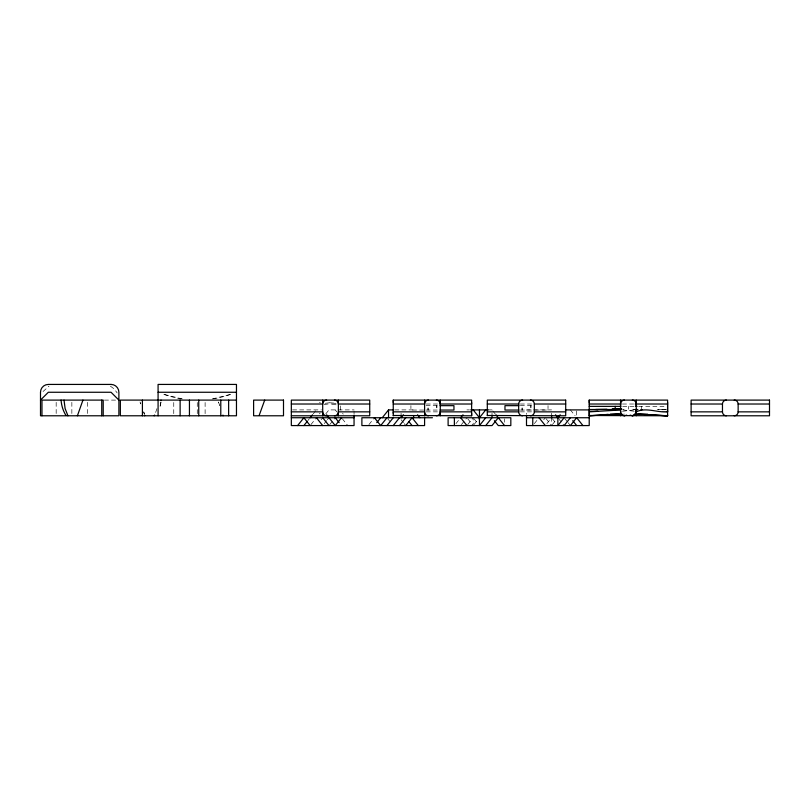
<?xml version="1.0" encoding="UTF-8"?>
<svg xmlns="http://www.w3.org/2000/svg" width="810" height="810" viewBox="0 0 810 810"><rect width="100%" height="100%" fill="white"/><g stroke="black" fill="none" stroke-linecap="round" stroke-linejoin="round"><path stroke-width="0.61" stroke-dasharray="4.05 3.04" d="M428.044 407.865L428.044 410.052L428.044 405.668M436.823 407.865L436.823 405.668L436.823 410.052M522.106 407.865L522.106 410.052L522.106 405.668M530.894 407.865L530.894 405.668L530.894 410.052M340.524 405.952L340.605 410.204M161.038 402.175L160.096 406.458M156.968 408.594L154.994 414.274M43.052 391.524L48.975 386.178M307.8 420.673L309.369 418.719M313.288 413.819L315.637 410.883M310.939 424.592L316.426 417.737M321.125 419.701L322.694 417.737M325.833 413.819L328.961 409.9L354.051 409.9M324.263 423.62L326.612 420.673M327.392 419.701L328.961 417.737M329.751 424.592L335.239 417.737M368.945 424.592L374.433 417.737M455.949 423.62L460.657 417.737M461.437 424.592L466.925 417.737M467.714 424.592L473.192 417.737L473.192 424.46M473.982 424.592L479.469 417.737M534.337 423.62L539.045 417.737M543.743 419.701L545.312 417.737M546.882 423.62L551.58 417.737L551.58 424.46M552.369 424.592L555.508 420.673M319.383 413.869L320.112 413.151M622.525 411.277L633.926 409.961M325.053 403.329L329.305 402.772M324.121 404.534L327.949 404.018A6.571 1.549 2.6 0 1 332.181 404.038M212.22 398.966L231.761 394.035A106.242 106.242 0 0 1 212.22 398.996M622.718 409.323L624.044 409.263M104.419 400.1L116.478 400.1M426.283 404.018L438.372 404.018M520.354 404.018L532.646 404.018M622.465 404.018L633.886 404.018M426.09 405.668L438.595 405.668M520.344 405.668L532.656 405.668M622.718 406.367L633.936 406.367M638.665 406.367L666.407 406.367M292.592 409.9L321.438 409.9M394.814 409.9L413.626 409.9M466.925 409.9L469.435 409.9M488.248 409.9L492.014 409.9M551.58 409.9L526.5 409.9L526.5 414.376M423.66 410.052L410.913 410.052L410.913 405.668M426.09 410.052L438.595 410.052M520.344 410.052L532.656 410.052M535.278 410.052L548.026 410.052L548.026 405.668M426.283 411.855L438.372 411.855M520.354 411.855L532.646 411.855M666.407 409.506L663.623 409.485M666.002 409.506L657.183 409.384M622.88 409.961L633.947 411.197M662.438 409.465L656.94 409.364M632.762 409.263L633.845 409.303M623.811 414.042L624.439 414.102M332.141 404.089L337.142 404.98M182.331 398.966L162.79 394.035A106.242 106.242 0 0 0 182.331 398.996M333.183 403.046L336.079 403.724M110.413 386.178L114.291 389.013L117.136 392.901M342.539 413.454L343.248 414.092M319.585 402.205L320.395 403.076M570.392 409.9L575.1 415.783M564.914 418.719L567.263 421.656M568.043 422.638L570.392 425.574M558.637 418.719L564.124 425.574M552.369 418.719L555.508 422.638M546.092 418.719L551.58 425.574M492.794 410.883L495.143 413.819M473.982 418.719L477.9 423.62M467.714 418.719L473.192 425.574M401.082 419.701L403.431 422.638M404.22 423.62L405.78 425.574M387.757 418.719L390.106 421.656M335.239 409.9L336.808 411.855M342.286 418.719L347.774 425.574M139.988 401.993L140.808 403.927M219.793 405.385L218.376 401.993L219.773 405.405M140.393 402.955L140.677 403.643M143.785 411.976L144.291 414.011M143.704 411.946L144.018 413.009M144.109 413.11L144.342 414.052M641.601 406.367L641.601 409.182M628.408 406.367L628.408 409.182M576.669 411.014L576.669 416.613M551.58 413.262L551.58 415.5M504.549 418.861L504.549 422.212M492.014 413.262L492.014 415.5M401.082 413.262L401.082 415.5M354.051 411.014L354.051 414.376M205.112 402.509L205.112 414.568M197.275 402.509L197.275 414.568M173.755 402.509L173.755 414.568M87.531 402.337L87.531 414.659M71.857 402.337L71.857 414.659M56.173 402.337L56.173 414.659M160.826 402.145A33.433 33.433 0 0 1 160.036 406.255M329.326 402.813A5.984 1.559 2.3 0 1 333.123 403.076M633.967 409.668A47 0.942 1.2 0 1 638.979 409.688M617.352 409.597A46.95 1.741 -2 0 1 622.738 409.576M617.827 409.688A47 0.942 -1.2 0 1 622.839 409.668M665.942 411.298A46.727 6.936 0 0 1 658.884 411.186M634.068 409.576A46.95 1.741 2 0 1 639.454 409.597"/><path stroke-width="1.21" d="M393.245 413.302L393.245 411.855L424.531 411.855M393.245 402.58L393.245 400.12L471.633 400.1L471.633 415.783L393.245 415.5M471.633 415.712L471.633 413.302M471.633 402.58L471.633 404.018L440.053 404.018M565.694 400.1L487.306 400.1L487.306 415.631M487.306 415.5L565.694 415.783L565.694 400.17M589.214 414.902L589.214 411.855L620.754 409.971M589.214 402.58L589.214 400.12L667.592 400.1L667.592 415.783L589.214 415.5M620.561 406.367L620.561 404.018A3.918 3.918 0 0 1 624.48 400.1M636.245 406.367L636.245 404.018A3.918 3.918 0 0 0 632.327 400.1M647.21 414.477L664.949 415.753L667.592 415.783L667.602 414.902M667.035 411.855L667.592 411.855L667.592 402.216M259.291 415.084L264.698 400.1M77.395 415.783L82.944 400.1M154.163 415.783L154.589 415.054M297.614 425.574L303.882 417.737L310.149 425.574M303.882 425.574L307.02 421.656M310.149 417.737L312.508 414.801M341.506 417.737L335.239 425.574L326.612 414.801M376.782 422.638L380.7 417.737M382.269 417.737L388.537 409.9L393.559 409.9M386.967 417.737L380.7 425.574L374.433 417.737M386.967 425.574L393.245 417.737M393.245 425.574L399.512 417.737M403.431 414.801L401.082 417.737L401.082 415.5M399.512 425.574L405.78 417.737M405.78 425.574L412.057 417.737L418.325 425.574M463.006 414.801L460.657 417.737L466.925 425.574M485.737 409.9L479.469 417.737L473.192 409.9M485.737 417.737L479.469 425.574L479.469 409.9M485.737 425.574L492.014 417.737L492.014 415.5M498.282 417.737L492.014 425.574L448.112 425.574L448.112 417.737L510.826 417.737L510.826 425.574L498.282 425.574L494.363 420.673M564.124 417.737L557.857 425.574L557.857 417.737L560.206 414.801M564.124 425.574L570.392 417.737M570.392 425.574L576.669 417.737L582.937 425.574M40.5 400.1L48.337 392.263L111.051 392.263L118.888 400.1M667.592 411.855C657.285 412.756 646.036 407.065 636.285 411.814A3.918 3.918 0 0 1 632.327 415.783L633.521 415.105M633.855 414.973L639.242 413.93L647.403 414.193M620.905 411.743L620.581 411.855A3.918 3.918 0 0 0 624.48 415.783L626.687 415.105M636.306 409.495L637.095 409.394M601.486 415.024L608.229 414.305M600.605 415.105L589.214 415.783L621.837 413.92M610.183 414.133L617.291 413.92L622.455 414.791M634.625 413.93L667.592 415.783M595.704 409.455L606.963 409.263M158.082 392.263L236.469 392.263M236.469 400.1L120.356 400.1L120.356 415.783L236.469 415.783L236.469 384.426L158.082 384.426L158.082 415.783M291.337 404.018L322.694 404.018A3.918 3.918 0 0 1 326.612 400.1M369.725 404.018L338.367 404.018A3.918 3.918 0 0 0 334.449 400.1M393.245 404.018L424.531 404.018M487.306 404.018L518.886 404.018M530.418 400.1A3.918 3.918 0 0 1 534.337 404.018L565.694 404.018M589.214 404.018L620.916 404.018M635.172 404.018L667.592 404.018M691.112 404.018L722.469 404.018A3.918 3.918 0 0 1 726.388 400.1M734.224 400.1A3.918 3.918 0 0 1 738.143 404.018L769.5 404.018M440.043 405.668L453.954 405.668L453.954 410.052L440.043 410.052M518.896 405.668L504.974 405.668L504.974 410.052L518.896 410.052M589.214 406.367L620.865 406.367M635.435 406.367L637.095 406.367M589.214 409.506L620.5 409.495M470.691 409.9L488.248 409.9M565.38 409.9L589.214 409.9M291.337 411.855L322.694 411.855A3.918 3.918 0 0 0 326.612 415.783M369.725 411.855L338.367 411.855A3.918 3.918 0 0 1 334.449 415.783M440.053 411.855L471.633 411.855M487.306 411.855L518.886 411.855M530.418 415.783A3.918 3.918 0 0 0 534.337 411.855L565.694 411.855M691.112 411.855L722.469 411.855A3.918 3.918 0 0 0 726.388 415.783M734.224 415.783A3.918 3.918 0 0 0 738.143 411.855L769.5 411.855M291.337 415.783L369.725 415.783L369.725 400.1L291.337 400.1L291.337 425.574L354.051 425.574L354.051 415.5M291.337 417.737L354.051 417.737M432.439 417.737L361.888 417.737L361.888 425.574L424.592 425.574L424.592 417.737M526.5 417.737L589.214 417.737M635.617 409.971L636.943 410.002M635.465 409.414C636.792 409.02 636.943 412.786 635.364 411.581M630.119 415.105L632.266 415.763M623.285 415.105L624.429 415.733M572.751 420.673L576.669 425.574M555.508 414.801L557.857 417.737M539.045 417.737L545.312 425.574M495.933 414.801L504.549 425.574M417.545 414.801L419.894 417.737M408.918 421.656L412.057 425.574M335.239 417.737L339.157 422.638M322.694 417.737L328.961 425.574M316.426 417.737L322.694 425.574M67.939 415.783L65.124 408.594L64.02 400.1M223.084 415.783L222.952 415.084M144.696 415.783L144.565 415.084M738.143 404.018L738.143 411.855M722.469 404.018L722.469 411.855M636.245 400.1L636.245 415.783M620.561 400.1L620.561 415.783M615.205 406.367L615.205 409.182M589.214 400.1L589.214 425.574L526.5 425.574L526.5 415.5M551.58 415.5L551.58 417.737M534.337 404.018L534.337 411.855M532.767 417.737L532.767 425.574M454.38 417.737L454.38 425.574M440.275 400.1L440.275 415.783M424.592 400.1L424.592 415.783M413.626 415.5L413.626 417.737M393.245 400.1L393.245 415.783M388.537 409.9L388.537 417.737M338.367 400.1L338.367 415.783M322.694 400.1L322.694 415.783M228.633 400.1L228.633 415.783M220.786 400.1L220.786 415.783M198.744 400.1L198.744 415.783M189.439 400.1L189.439 415.783M180.124 400.1L180.124 415.783M142.408 400.1L142.408 415.783M103.214 415.783L103.214 400.1L41.968 400.1L41.968 415.783M101.736 400.1L101.736 415.783M161.018 400.079A33.433 33.433 0 0 1 160.987 400.596M65.944 415.429A33.433 33.433 0 0 1 61.074 400.079M428.52 415.783A3.918 3.918 0 0 1 424.592 411.855M440.275 411.855A3.918 3.918 0 0 1 436.357 415.783M436.357 400.1A3.918 3.918 0 0 1 440.275 404.018M424.592 404.018A3.918 3.918 0 0 1 428.52 400.1M522.582 415.783A3.918 3.918 0 0 1 518.663 411.855L518.663 404.018A3.918 3.918 0 0 1 522.582 400.1M667.592 411.308A46.727 6.936 0 0 1 667.045 411.308M597.922 411.186A46.727 6.936 0 0 1 589.214 411.308M612.299 408.726A47 1.883 -1.7 0 1 621.635 408.726M610.821 409.668A46.95 1.741 -2 0 1 615.478 409.607M640.943 409.607A46.95 1.741 2 0 1 642.087 409.617M111.051 384.426L48.337 384.426A7.837 7.837 0 0 0 40.5 392.263L40.5 415.783L118.888 415.783L118.888 392.263A7.837 7.837 0 0 0 111.051 384.426M283.5 400.1L253.611 400.1L253.611 415.783L283.5 415.783L283.5 400.1M769.5 400.1L691.112 400.1L691.112 415.783L769.5 415.783L769.5 400.1"/></g></svg>
